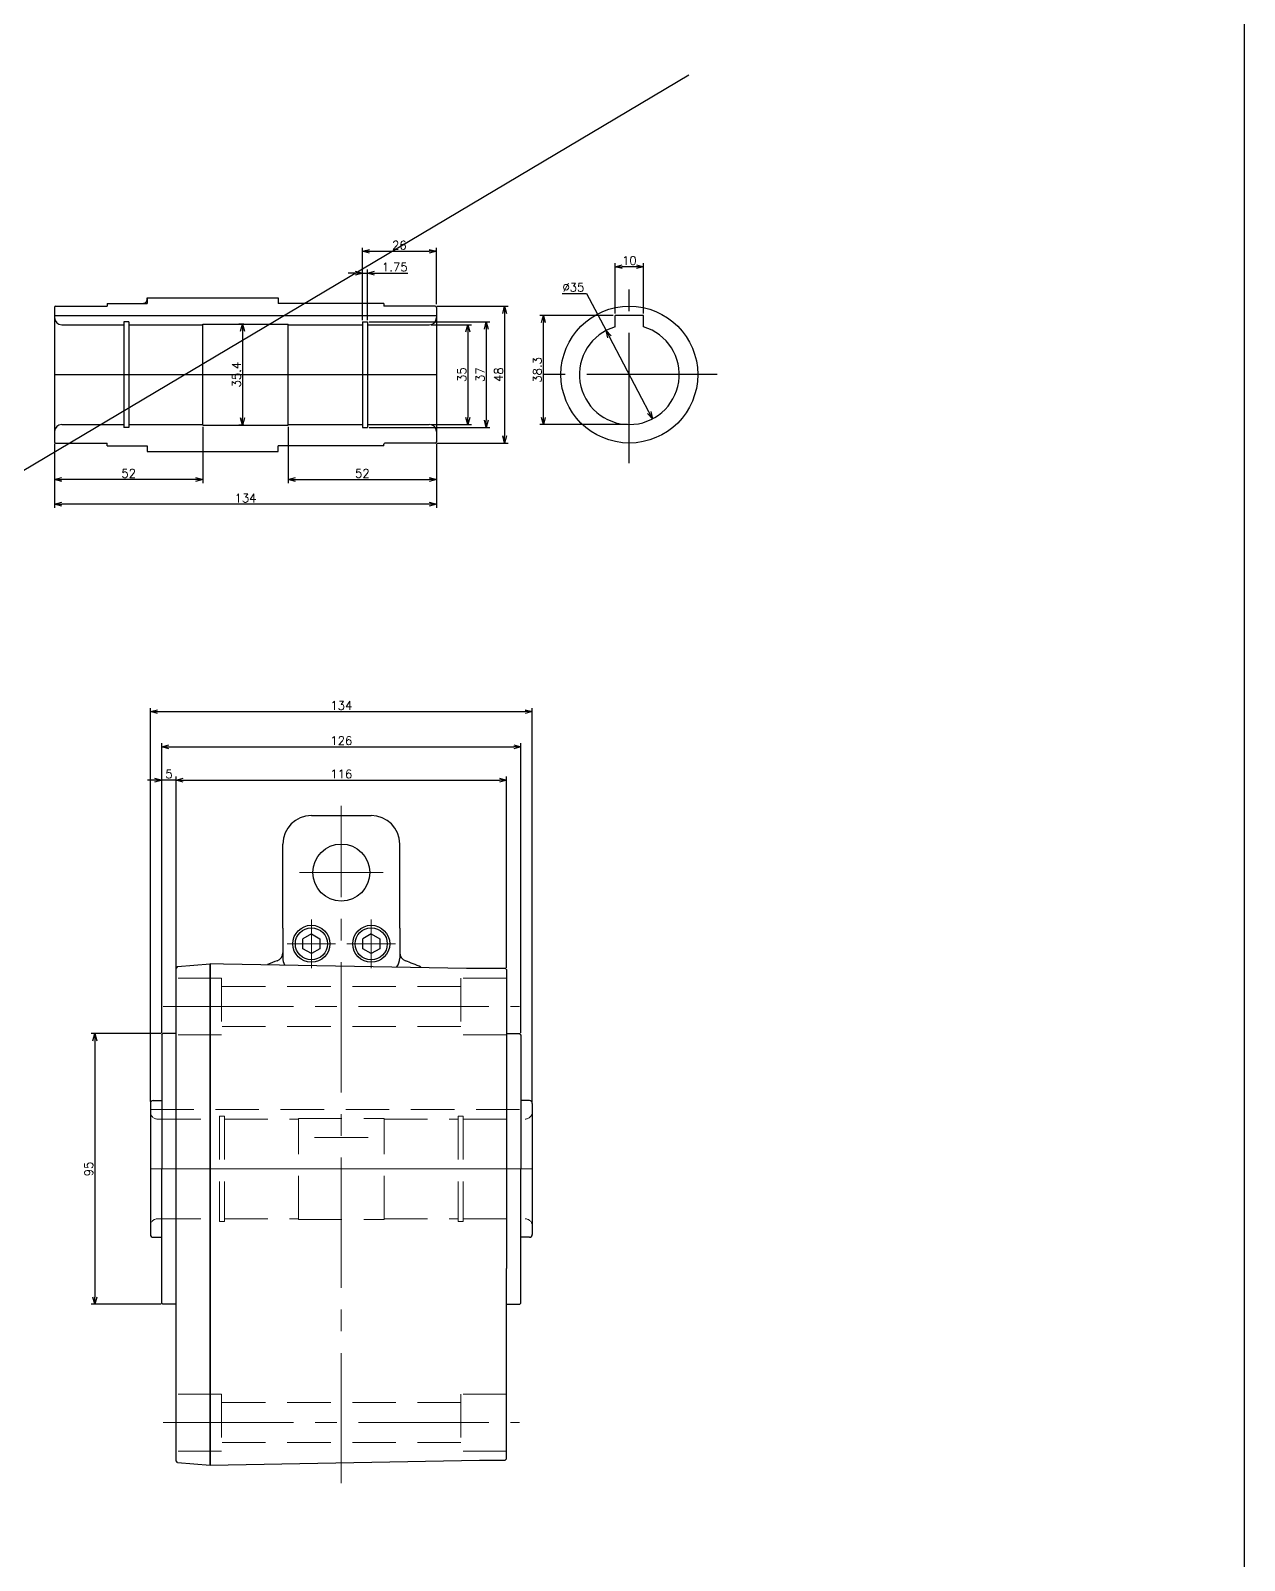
# Model space of a CAD drawing. Header units: millimetres. Extents: x 0 to 38884, y -3675 to 8056.
# Drawn here: x 14457 to 14883, y 5172 to 5709 of the extents above; entities that cross this region are included whole.
import ezdxf

# ---------------------------------------------------------------- set-up
doc = ezdxf.new("R2010")
doc.units = ezdxf.units.MM
doc.header["$LTSCALE"] = 2.4
doc.header["$PDMODE"] = 99
doc.header["$PDSIZE"] = 1
doc.linetypes.add('CENTER2', pattern=[28.575, 19.05, -3.175, 3.175, -3.175])
doc.linetypes.add('HIDDEN', pattern=[9.525, 6.35, -3.175])
for name, color, linetype, lineweight in [('04_HIDDEN', 2, 'HIDDEN', 13), ('05_CENTER', 4, 'CENTER2', 13), ('08_DIM', 3, 'Continuous', 13)]:
    doc.layers.add(name, color=color, linetype=linetype, lineweight=lineweight)
doc.layers.add('10_DRAFT', color=8, linetype='Continuous', lineweight=0, plot=False)
doc.styles.add('KSS_TXT', font='txt.shx', dxfattribs={"bigfont": 'extfont2.shx'})
doc.dimstyles.new('KSS_DIM', dxfattribs={"dimscale": 2, "dimtxt": 3, "dimasz": 2.5, "dimexe": 1.25, "dimexo": 0.625, "dimtad": 1, "dimdsep": 46, "dimtxsty": 'KSS_TXT', "dimblk": 'OPEN30', "dimcen": 0, "dimazin": 2, "dimtfac": 0.75, "dimtmove": 0, "dimatfit": 3, "dimldrblk": 'OPEN30', "dimfxl": 1.25, "dimtolj": 1, "dimarcsym": 0})
doc.dimstyles.new('KSS_DIM$3', dxfattribs={"dimscale": 2, "dimtxt": 3, "dimasz": 2.5, "dimexe": 1.25, "dimexo": 0.625, "dimtad": 1, "dimtih": 1, "dimtoh": 1, "dimdsep": 46, "dimtxsty": 'KSS_TXT', "dimblk": 'OPEN30', "dimcen": 0, "dimazin": 2, "dimtfac": 0.75, "dimtofl": 0, "dimtmove": 0, "dimatfit": 3, "dimldrblk": 'OPEN30', "dimfxl": 1.25, "dimtolj": 1, "dimarcsym": 0})

# ---------------------------------------------------------------- blocks, each defined once
blk = doc.blocks.new('GM-SHYPF-RH 0.75kW、1／5～1／60、200V、60Hzc_1')
at = {"color": 0}
for p, q in [((47.5, 124), (68.5, 124)), ((37.5, 84.5), (37.5, 114)), ((78.5, 84.5), (78.5, 114)), ((37.5, 84.5), (37.5, 74)), ((47.5, 82.46), (44.5, 80.73)), ((44.5, 77.27), (44.5, 80.73)), ((47.5, 82.46), (50.5, 80.73)), ((50.5, 80.73), (50.5, 77.27)), ((68.5, 82.46), (65.5, 80.73)), ((65.5, 77.27), (65.5, 80.73)), ((68.5, 82.46), (71.5, 80.73)), ((71.5, 80.73), (71.5, 77.27)), ((78.5, 84.5), (78.5, 74)), ((47.5, 75.54), (44.5, 77.27)), ((50.5, 77.27), (47.5, 75.54)), ((68.5, 75.54), (65.5, 77.27)), ((71.5, 77.27), (68.5, 75.54)), ((0.5, 71), (0, 70.46)), ((0, 47.5), (0, 70.46)), ((0, 47.5), (0, 69.92)), ((0.5, 71), (12, 71.96)), ((12, 72.08), (16.61, 72)), ((12, 72.08), (12, 68.57)), ((12, -103.96), (12, 72)), ((16.61, 72), (101.99, 70.5)), ((101.99, 70.5), (106.5, 70.43)), ((106.5, 70.43), (115.5, 70.43)), ((115.5, 70.43), (116, 69.93)), ((116, 69.93), (116, 56.96)), ((12, 68.57), (12, -46.57)), ((116, 56.96), (116, -34.96)), ((-5, 47.1), (-4.6, 47.5)), ((-5, 47.1), (-5, 0)), ((0, 47.5), (-4.6, 47.5)), ((0, -102.46), (0, 47.5)), ((116, 47.5), (120.6, 47.5)), ((121, 47.1), (120.6, 47.5)), ((121, 47.1), (121, 0)), ((-9, 23), (-9, 0)), ((-8, 24), (-5, 24)), ((124, 24), (121, 24)), ((125, 23), (125, 0)), ((-9, 0), (-9, -23)), ((-5, -47.1), (-5, 0)), ((121, -47.1), (121, 0)), ((125, 0), (125, -23)), ((-8, -24), (-5, -24)), ((124, -24), (121, -24)), ((116, -101.76), (116, -34.96)), ((-5, -47.1), (-4.6, -47.5)), ((0, -47.5), (-4.6, -47.5)), ((12, -46.57), (12, -103.92)), ((116, -47.5), (120.6, -47.5)), ((121, -47.1), (120.6, -47.5)), ((115.5, -102.26), (116, -101.76)), ((0.5, -103), (0, -102.46)), ((0.5, -103), (12, -103.96)), ((12, -103.92), (106.5, -102.26)), ((106.5, -102.26), (115.5, -102.26))]:
    blk.add_line(p, q, dxfattribs=at)
for centre, radius in [((58, 104), 10), ((47.5, 79), 6.5), ((47.5, 79), 5.63), ((68.5, 79), 6.5), ((68.5, 79), 5.63)]:
    blk.add_circle(centre, radius, dxfattribs=at)
for centre, radius, start, end in [((47.5, 114), 10, 90, 180), ((68.5, 114), 10, 0, 90), ((34.5, 75.87), 3, 289.9122, 0), ((81.5, 75.87), 3, 180, 250.0878), ((58, 11), 66, 109.9122, 113.0512), ((42.5, 74), 5, 180, 208.3471), ((73.5, 74), 5, 322.1939, 0), ((58, 11), 66, 64.9371, 70.0878), ((-8, 23), 1, 90, 180), ((124, 23), 1, 0, 90), ((-8, -23), 1, 180, 270), ((124, -23), 1, 270, 0)]:
    blk.add_arc(centre, radius, start, end, dxfattribs=at)
at = {"layer": '04_HIDDEN', "color": 0}
for p, q in [((16, 67), (0, 67)), ((16, 67), (16, 47)), ((116, 67), (100, 67)), ((100, 67), (100, 47)), ((100, 64), (16, 64)), ((100, 50), (16, 50)), ((16, 47), (0, 47)), ((116, 47), (100, 47)), ((-9, 20.8), (125, 20.8)), ((-6.5, 17.5), (15.25, 17.5)), ((15.25, 18.5), (15.25, -18.5)), ((17, 18.5), (15.25, 18.5)), ((17, 18.5), (17, -18.5)), ((17, 17.5), (43, 17.5)), ((43, 17.7), (73, 17.7)), ((43, -17.7), (43, 17.7)), ((73, -17.7), (73, 17.7)), ((73, 17.5), (99, 17.5)), ((99, 18.5), (99, -18.5)), ((99, 18.5), (100.75, 18.5)), ((100.75, 18.5), (100.75, -18.5)), ((100.75, 17.5), (122.5, 17.5)), ((-6.5, -17.5), (15.25, -17.5)), ((17, -18.5), (15.25, -18.5)), ((17, -17.5), (43, -17.5)), ((43, -17.7), (73, -17.7)), ((73, -17.5), (99, -17.5)), ((99, -18.5), (100.75, -18.5)), ((100.75, -17.5), (122.5, -17.5)), ((16, -79), (0, -79)), ((16, -79), (16, -99)), ((116, -79), (100, -79)), ((100, -79), (100, -99)), ((100, -82), (16, -82)), ((100, -96), (16, -96)), ((16, -99), (0, -99)), ((116, -99), (100, -99))]:
    blk.add_line(p, q, dxfattribs=at)
for centre, start, end in [((-6.5, 20), 180, 270), ((122.5, 20), 270, 0), ((-6.5, -20), 90, 180), ((122.5, -20), 0, 90)]:
    blk.add_arc(centre, 2.5, start, end, dxfattribs=at)
at = {"layer": '05_CENTER', "color": 0}
for p, q in [((58, -110.32), (58, 127.46)), ((43.29, 104), (72.71, 104)), ((47.5, 70.49), (47.5, 87.51)), ((68.5, 70.49), (68.5, 87.51)), ((38.99, 79), (56.01, 79)), ((77.01, 79), (59.99, 79)), ((-4.54, 57), (120.54, 57)), ((-4.54, -89), (120.54, -89))]:
    blk.add_line(p, q, dxfattribs=at)
at = {"layer": '10_DRAFT'}
for p, q in [((48.57, 11), (67.43, 11)), ((-9, 0), (125, 0))]:
    blk.add_line(p, q, dxfattribs=at)
blk = doc.blocks.new('_Open30')
at = {"color": 0, "linetype": 'ByBlock', "lineweight": -2}
for p, q in [((-1, 0.27), (0, 0)), ((0, 0), (-1, -0.27)), ((0, 0), (-1, 0))]:
    blk.add_line(p, q, dxfattribs=at)
blk = doc.blocks.new('*D545')
at = {"layer": '08_DIM', "color": 0, "lineweight": -2, "transparency": 16777216}
for p, q in [((14500.96, 5446.33), (14498.46, 5446.33)), ((14503.46, 5357.6), (14503.46, 5447.58)), ((14508.46, 5446.33), (14503.46, 5446.33)), ((14508.46, 5380.42), (14508.46, 5447.58)), ((14510.96, 5446.33), (14513.46, 5446.33))]:
    blk.add_line(p, q, dxfattribs=at)
at = {"layer": 'Defpoints', "color": 0, "transparency": 16777216}
for p in [(14503.46, 5446.33), (14508.46, 5379.79), (14503.46, 5356.98)]:
    blk.add_point(p, dxfattribs=at)
at = {"layer": '08_DIM', "color": 0, "lineweight": -2, "transparency": 16777216, "xscale": 2.5, "yscale": 2.5, "zscale": 2.5}
blk.add_blockref('_Open30', (14503.46, 5446.33), dxfattribs=at)
at = {"layer": '08_DIM', "color": 0, "lineweight": -2, "transparency": 16777216, "xscale": 2.5, "yscale": 2.5, "zscale": 2.5, "rotation": 180}
blk.add_blockref('_Open30', (14508.46, 5446.33), dxfattribs=at)
at = {"layer": '08_DIM', "color": 0, "transparency": 16777216, "insert": (14505.96, 5448.46), "char_height": 3, "attachment_point": 5, "style": 'KSS_TXT'}
blk.add_mtext('\\A1;5', dxfattribs=at)
blk = doc.blocks.new('*D546')
at = {"layer": '08_DIM', "color": 0, "lineweight": -2, "transparency": 16777216}
for p, q in [((14503.23, 5357.38), (14478.71, 5357.38)), ((14479.96, 5354.88), (14479.96, 5264.88)), ((14503.23, 5262.38), (14478.71, 5262.38))]:
    blk.add_line(p, q, dxfattribs=at)
at = {"layer": 'Defpoints', "color": 0, "transparency": 16777216}
for p in [(14503.86, 5357.38), (14479.96, 5262.38), (14503.86, 5262.38)]:
    blk.add_point(p, dxfattribs=at)
at = {"layer": '08_DIM', "color": 0, "lineweight": -2, "transparency": 16777216, "xscale": 2.5, "yscale": 2.5, "zscale": 2.5}
for p, rotation in [((14479.96, 5357.38), 90), ((14479.96, 5262.38), 270)]:
    blk.add_blockref('_Open30', p, dxfattribs=dict(at, rotation=rotation))
at = {"layer": '08_DIM', "color": 0, "transparency": 16777216, "insert": (14477.83, 5309.88), "char_height": 3, "attachment_point": 5, "rotation": 90, "style": 'KSS_TXT'}
blk.add_mtext('\\A1;95', dxfattribs=at)
blk = doc.blocks.new('*D547')
at = {"layer": '08_DIM', "color": 0, "lineweight": -2, "transparency": 16777216}
for p, q in [((14499.46, 5333.5), (14499.46, 5471.6)), ((14633.46, 5333.5), (14633.46, 5471.6)), ((14501.96, 5470.35), (14630.96, 5470.35))]:
    blk.add_line(p, q, dxfattribs=at)
at = {"layer": 'Defpoints', "color": 0, "transparency": 16777216}
for p in [(14633.46, 5470.35), (14499.46, 5332.88), (14633.46, 5332.88)]:
    blk.add_point(p, dxfattribs=at)
at = {"layer": '08_DIM', "color": 0, "lineweight": -2, "transparency": 16777216, "xscale": 2.5, "yscale": 2.5, "zscale": 2.5, "rotation": 180}
blk.add_blockref('_Open30', (14499.46, 5470.35), dxfattribs=at)
at = {"layer": '08_DIM', "color": 0, "lineweight": -2, "transparency": 16777216, "xscale": 2.5, "yscale": 2.5, "zscale": 2.5}
blk.add_blockref('_Open30', (14633.46, 5470.35), dxfattribs=at)
at = {"layer": '08_DIM', "color": 0, "transparency": 16777216, "insert": (14566.46, 5472.48), "char_height": 3, "attachment_point": 5, "style": 'KSS_TXT'}
blk.add_mtext('\\A1;134', dxfattribs=at)
blk = doc.blocks.new('*D548')
at = {"layer": '08_DIM', "color": 0, "lineweight": -2, "transparency": 16777216}
for p, q in [((14503.46, 5357.6), (14503.46, 5459.28)), ((14505.96, 5458.03), (14626.96, 5458.03)), ((14629.46, 5357.6), (14629.46, 5459.28))]:
    blk.add_line(p, q, dxfattribs=at)
at = {"layer": 'Defpoints', "color": 0, "transparency": 16777216}
for p in [(14629.46, 5458.03), (14503.46, 5356.98), (14629.46, 5356.98)]:
    blk.add_point(p, dxfattribs=at)
at = {"layer": '08_DIM', "color": 0, "lineweight": -2, "transparency": 16777216, "xscale": 2.5, "yscale": 2.5, "zscale": 2.5, "rotation": 180}
blk.add_blockref('_Open30', (14503.46, 5458.03), dxfattribs=at)
at = {"layer": '08_DIM', "color": 0, "lineweight": -2, "transparency": 16777216, "xscale": 2.5, "yscale": 2.5, "zscale": 2.5}
blk.add_blockref('_Open30', (14629.46, 5458.03), dxfattribs=at)
at = {"layer": '08_DIM', "color": 0, "transparency": 16777216, "insert": (14566.46, 5460.16), "char_height": 3, "attachment_point": 5, "style": 'KSS_TXT'}
blk.add_mtext('\\A1;126', dxfattribs=at)
blk = doc.blocks.new('*D549')
at = {"layer": '08_DIM', "color": 0, "lineweight": -2, "transparency": 16777216}
for p, q in [((14508.46, 5380.42), (14508.46, 5447.58)), ((14510.96, 5446.33), (14621.96, 5446.33)), ((14624.46, 5380.42), (14624.46, 5447.58))]:
    blk.add_line(p, q, dxfattribs=at)
at = {"layer": 'Defpoints', "color": 0, "transparency": 16777216}
for p in [(14624.46, 5446.33), (14508.46, 5379.79), (14624.46, 5379.79)]:
    blk.add_point(p, dxfattribs=at)
at = {"layer": '08_DIM', "color": 0, "lineweight": -2, "transparency": 16777216, "xscale": 2.5, "yscale": 2.5, "zscale": 2.5, "rotation": 180}
blk.add_blockref('_Open30', (14508.46, 5446.33), dxfattribs=at)
at = {"layer": '08_DIM', "color": 0, "lineweight": -2, "transparency": 16777216, "xscale": 2.5, "yscale": 2.5, "zscale": 2.5}
blk.add_blockref('_Open30', (14624.46, 5446.33), dxfattribs=at)
at = {"layer": '08_DIM', "color": 0, "transparency": 16777216, "insert": (14566.46, 5448.46), "char_height": 3, "attachment_point": 5, "style": 'KSS_TXT'}
blk.add_mtext('\\A1;116', dxfattribs=at)
blk = doc.blocks.new('*D561')
at = {"layer": '08_DIM', "color": 0, "lineweight": -2, "transparency": 16777216}
for p, q in [((14465.85, 5564.38), (14465.85, 5541.92)), ((14599.85, 5564.38), (14599.85, 5541.92)), ((14597.35, 5543.17), (14468.35, 5543.17))]:
    blk.add_line(p, q, dxfattribs=at)
at = {"layer": 'Defpoints', "color": 0, "transparency": 16777216}
for p in [(14465.85, 5565.01), (14599.85, 5565.01), (14465.85, 5543.17)]:
    blk.add_point(p, dxfattribs=at)
at = {"layer": '08_DIM', "color": 0, "lineweight": -2, "transparency": 16777216, "xscale": 2.5, "yscale": 2.5, "zscale": 2.5, "rotation": 180}
blk.add_blockref('_Open30', (14465.85, 5543.17), dxfattribs=at)
at = {"layer": '08_DIM', "color": 0, "lineweight": -2, "transparency": 16777216, "xscale": 2.5, "yscale": 2.5, "zscale": 2.5}
blk.add_blockref('_Open30', (14599.85, 5543.17), dxfattribs=at)
at = {"layer": '08_DIM', "color": 0, "transparency": 16777216, "insert": (14532.85, 5545.29), "char_height": 3, "attachment_point": 5, "style": 'KSS_TXT'}
blk.add_mtext('\\A1;134', dxfattribs=at)
blk = doc.blocks.new('*D562')
at = {"layer": '08_DIM', "color": 0, "lineweight": -2, "transparency": 16777216}
for p, q in [((14643.92, 5617.13), (14652.55, 5617.13)), ((14652.55, 5617.13), (14659.4, 5604.1)), ((14675.68, 5573.12), (14660.56, 5601.89))]:
    blk.add_line(p, q, dxfattribs=at)
at = {"layer": 'Defpoints', "color": 0, "transparency": 16777216}
for p in [(14659.4, 5604.1), (14675.68, 5573.12)]:
    blk.add_point(p, dxfattribs=at)
at = {"layer": '08_DIM', "color": 0, "lineweight": -2, "transparency": 16777216, "xscale": 2.5, "yscale": 2.5, "zscale": 2.5}
for p, rotation in [((14659.4, 5604.1), 117.7174602567246), ((14675.68, 5573.12), 297.7174602567246)]:
    blk.add_blockref('_Open30', p, dxfattribs=dict(at, rotation=rotation))
at = {"layer": '08_DIM', "color": 0, "transparency": 16777216, "insert": (14647.92, 5619.26), "char_height": 3, "attachment_point": 5, "style": 'KSS_TXT'}
blk.add_mtext('\\A1;%%C35', dxfattribs=at)
blk = doc.blocks.new('*D563')
at = {"layer": '08_DIM', "color": 0, "lineweight": -2, "transparency": 16777216}
for p, q in [((14661.91, 5609.41), (14636.13, 5609.41)), ((14637.38, 5573.61), (14637.38, 5606.91)), ((14666.91, 5571.11), (14636.13, 5571.11))]:
    blk.add_line(p, q, dxfattribs=at)
at = {"layer": 'Defpoints', "color": 0, "transparency": 16777216}
for p in [(14637.38, 5609.41), (14662.54, 5609.41), (14667.54, 5571.11)]:
    blk.add_point(p, dxfattribs=at)
at = {"layer": '08_DIM', "color": 0, "lineweight": -2, "transparency": 16777216, "xscale": 2.5, "yscale": 2.5, "zscale": 2.5}
for p, rotation in [((14637.38, 5609.41), 90), ((14637.38, 5571.11), 270)]:
    blk.add_blockref('_Open30', p, dxfattribs=dict(at, rotation=rotation))
at = {"layer": '08_DIM', "color": 0, "transparency": 16777216, "insert": (14635.25, 5590.26), "char_height": 3, "attachment_point": 5, "rotation": 90, "style": 'KSS_TXT'}
blk.add_mtext('\\A1;38.3', dxfattribs=at)
blk = doc.blocks.new('*D564')
at = {"layer": '08_DIM', "color": 0, "lineweight": -2, "transparency": 16777216}
for p, q in [((14662.54, 5610.03), (14662.54, 5627.74)), ((14670.04, 5626.49), (14665.04, 5626.49)), ((14672.54, 5610.03), (14672.54, 5627.74))]:
    blk.add_line(p, q, dxfattribs=at)
at = {"layer": 'Defpoints', "color": 0, "transparency": 16777216}
for p in [(14662.54, 5626.49), (14662.54, 5609.41), (14672.54, 5609.41)]:
    blk.add_point(p, dxfattribs=at)
at = {"layer": '08_DIM', "color": 0, "lineweight": -2, "transparency": 16777216, "xscale": 2.5, "yscale": 2.5, "zscale": 2.5, "rotation": 180}
blk.add_blockref('_Open30', (14662.54, 5626.49), dxfattribs=at)
at = {"layer": '08_DIM', "color": 0, "lineweight": -2, "transparency": 16777216, "xscale": 2.5, "yscale": 2.5, "zscale": 2.5}
blk.add_blockref('_Open30', (14672.54, 5626.49), dxfattribs=at)
at = {"layer": '08_DIM', "color": 0, "transparency": 16777216, "insert": (14667.54, 5628.62), "char_height": 3, "attachment_point": 5, "style": 'KSS_TXT'}
blk.add_mtext('\\A1;10', dxfattribs=at)
blk = doc.blocks.new('*D565')
at = {"layer": '08_DIM', "color": 0, "lineweight": -2, "transparency": 16777216}
for p, q in [((14532.23, 5606.31), (14530.55, 5606.31)), ((14531.8, 5603.81), (14531.8, 5573.41)), ((14532.23, 5570.91), (14530.55, 5570.91))]:
    blk.add_line(p, q, dxfattribs=at)
at = {"layer": 'Defpoints', "color": 0, "transparency": 16777216}
for p in [(14532.85, 5606.31), (14531.8, 5570.91), (14532.85, 5570.91)]:
    blk.add_point(p, dxfattribs=at)
at = {"layer": '08_DIM', "color": 0, "lineweight": -2, "transparency": 16777216, "xscale": 2.5, "yscale": 2.5, "zscale": 2.5}
for p, rotation in [((14531.8, 5606.31), 90), ((14531.8, 5570.91), 270)]:
    blk.add_blockref('_Open30', p, dxfattribs=dict(at, rotation=rotation))
at = {"layer": '08_DIM', "color": 0, "transparency": 16777216, "insert": (14529.68, 5588.61), "char_height": 3, "attachment_point": 5, "rotation": 90, "style": 'KSS_TXT'}
blk.add_mtext('\\A1;35.4', dxfattribs=at)
blk = doc.blocks.new('*D566')
at = {"layer": '08_DIM', "color": 0, "lineweight": -2, "transparency": 16777216}
for p, q in [((14517.85, 5570.28), (14517.85, 5550.57)), ((14465.85, 5564.38), (14465.85, 5550.57)), ((14515.35, 5551.82), (14468.35, 5551.82))]:
    blk.add_line(p, q, dxfattribs=at)
at = {"layer": 'Defpoints', "color": 0, "transparency": 16777216}
for p in [(14517.85, 5570.91), (14465.85, 5565.01), (14465.85, 5551.82)]:
    blk.add_point(p, dxfattribs=at)
at = {"layer": '08_DIM', "color": 0, "lineweight": -2, "transparency": 16777216, "xscale": 2.5, "yscale": 2.5, "zscale": 2.5, "rotation": 180}
blk.add_blockref('_Open30', (14465.85, 5551.82), dxfattribs=at)
at = {"layer": '08_DIM', "color": 0, "lineweight": -2, "transparency": 16777216, "xscale": 2.5, "yscale": 2.5, "zscale": 2.5}
blk.add_blockref('_Open30', (14517.85, 5551.82), dxfattribs=at)
at = {"layer": '08_DIM', "color": 0, "transparency": 16777216, "insert": (14491.85, 5553.95), "char_height": 3, "attachment_point": 5, "style": 'KSS_TXT'}
blk.add_mtext('\\A1;52', dxfattribs=at)
blk = doc.blocks.new('*D567')
at = {"layer": '08_DIM', "color": 0, "lineweight": -2, "transparency": 16777216}
for p, q in [((14547.85, 5570.28), (14547.85, 5550.57)), ((14599.85, 5564.38), (14599.85, 5550.57)), ((14550.35, 5551.82), (14597.35, 5551.82))]:
    blk.add_line(p, q, dxfattribs=at)
at = {"layer": 'Defpoints', "color": 0, "transparency": 16777216}
for p in [(14547.85, 5570.91), (14599.85, 5565.01), (14599.85, 5551.82)]:
    blk.add_point(p, dxfattribs=at)
at = {"layer": '08_DIM', "color": 0, "lineweight": -2, "transparency": 16777216, "xscale": 2.5, "yscale": 2.5, "zscale": 2.5, "rotation": 180}
blk.add_blockref('_Open30', (14547.85, 5551.82), dxfattribs=at)
at = {"layer": '08_DIM', "color": 0, "lineweight": -2, "transparency": 16777216, "xscale": 2.5, "yscale": 2.5, "zscale": 2.5}
blk.add_blockref('_Open30', (14599.85, 5551.82), dxfattribs=at)
at = {"layer": '08_DIM', "color": 0, "transparency": 16777216, "insert": (14573.85, 5553.95), "char_height": 3, "attachment_point": 5, "style": 'KSS_TXT'}
blk.add_mtext('\\A1;52', dxfattribs=at)
blk = doc.blocks.new('*D568')
at = {"layer": '08_DIM', "color": 0, "lineweight": -2, "transparency": 16777216}
for p, q in [((14576.23, 5607.11), (14618.6, 5607.11)), ((14617.35, 5604.61), (14617.35, 5572.61)), ((14576.23, 5570.11), (14618.6, 5570.11))]:
    blk.add_line(p, q, dxfattribs=at)
at = {"layer": 'Defpoints', "color": 0, "transparency": 16777216}
for p in [(14575.6, 5607.11), (14575.6, 5570.11), (14617.35, 5570.11)]:
    blk.add_point(p, dxfattribs=at)
at = {"layer": '08_DIM', "color": 0, "lineweight": -2, "transparency": 16777216, "xscale": 2.5, "yscale": 2.5, "zscale": 2.5}
for p, rotation in [((14617.35, 5607.11), 90), ((14617.35, 5570.11), 270)]:
    blk.add_blockref('_Open30', p, dxfattribs=dict(at, rotation=rotation))
at = {"layer": '08_DIM', "color": 0, "transparency": 16777216, "insert": (14615.22, 5588.61), "char_height": 3, "attachment_point": 5, "rotation": 90, "style": 'KSS_TXT'}
blk.add_mtext('\\A1;37', dxfattribs=at)
blk = doc.blocks.new('*D569')
at = {"layer": '08_DIM', "color": 0, "lineweight": -2, "transparency": 16777216}
for p, q in [((14573.85, 5607.73), (14573.85, 5633.15)), ((14576.35, 5631.9), (14597.35, 5631.9)), ((14599.85, 5613.33), (14599.85, 5633.15))]:
    blk.add_line(p, q, dxfattribs=at)
at = {"layer": 'Defpoints', "color": 0, "transparency": 16777216}
for p in [(14599.85, 5631.9), (14599.85, 5612.71), (14573.85, 5607.11)]:
    blk.add_point(p, dxfattribs=at)
at = {"layer": '08_DIM', "color": 0, "lineweight": -2, "transparency": 16777216, "xscale": 2.5, "yscale": 2.5, "zscale": 2.5, "rotation": 180}
blk.add_blockref('_Open30', (14573.85, 5631.9), dxfattribs=at)
at = {"layer": '08_DIM', "color": 0, "lineweight": -2, "transparency": 16777216, "xscale": 2.5, "yscale": 2.5, "zscale": 2.5}
blk.add_blockref('_Open30', (14599.85, 5631.9), dxfattribs=at)
at = {"layer": '08_DIM', "color": 0, "transparency": 16777216, "insert": (14586.85, 5634.03), "char_height": 3, "attachment_point": 5, "style": 'KSS_TXT'}
blk.add_mtext('\\A1;26', dxfattribs=at)
blk = doc.blocks.new('*D570')
at = {"layer": '08_DIM', "color": 0, "lineweight": -2, "transparency": 16777216}
for p, q in [((14571.35, 5624.24), (14568.85, 5624.24)), ((14573.85, 5607.73), (14573.85, 5625.49)), ((14573.85, 5624.24), (14575.6, 5624.24)), ((14575.6, 5607.73), (14575.6, 5625.49)), ((14578.1, 5624.24), (14589.85, 5624.24))]:
    blk.add_line(p, q, dxfattribs=at)
at = {"layer": 'Defpoints', "color": 0, "transparency": 16777216}
for p in [(14575.6, 5624.24), (14573.85, 5607.11), (14575.6, 5607.11)]:
    blk.add_point(p, dxfattribs=at)
at = {"layer": '08_DIM', "color": 0, "lineweight": -2, "transparency": 16777216, "xscale": 2.5, "yscale": 2.5, "zscale": 2.5}
blk.add_blockref('_Open30', (14573.85, 5624.24), dxfattribs=at)
at = {"layer": '08_DIM', "color": 0, "lineweight": -2, "transparency": 16777216, "xscale": 2.5, "yscale": 2.5, "zscale": 2.5, "rotation": 180}
blk.add_blockref('_Open30', (14575.6, 5624.24), dxfattribs=at)
at = {"layer": '08_DIM', "color": 0, "transparency": 16777216, "insert": (14585.23, 5626.37), "char_height": 3, "attachment_point": 5, "style": 'KSS_TXT'}
blk.add_mtext('\\A1;1.75', dxfattribs=at)
blk = doc.blocks.new('*D571')
at = {"layer": '08_DIM', "color": 0, "lineweight": -2, "transparency": 16777216}
for p, q in [((14600.08, 5612.61), (14625.02, 5612.61)), ((14623.77, 5610.11), (14623.77, 5567.11)), ((14600.08, 5564.61), (14625.02, 5564.61))]:
    blk.add_line(p, q, dxfattribs=at)
at = {"layer": 'Defpoints', "color": 0, "transparency": 16777216}
for p in [(14599.45, 5612.61), (14599.45, 5564.61), (14623.77, 5564.61)]:
    blk.add_point(p, dxfattribs=at)
at = {"layer": '08_DIM', "color": 0, "lineweight": -2, "transparency": 16777216, "xscale": 2.5, "yscale": 2.5, "zscale": 2.5}
for p, rotation in [((14623.77, 5612.61), 90), ((14623.77, 5564.61), 270)]:
    blk.add_blockref('_Open30', p, dxfattribs=dict(at, rotation=rotation))
at = {"layer": '08_DIM', "color": 0, "transparency": 16777216, "insert": (14621.65, 5588.61), "char_height": 3, "attachment_point": 5, "rotation": 90, "style": 'KSS_TXT'}
blk.add_mtext('\\A1;48', dxfattribs=at)
blk = doc.blocks.new('*D572')
at = {"layer": '08_DIM', "color": 0, "lineweight": -2, "transparency": 16777216}
for p, q in [((14597.98, 5606.11), (14612.14, 5606.11)), ((14610.89, 5603.61), (14610.89, 5573.61)), ((14597.98, 5571.11), (14612.14, 5571.11))]:
    blk.add_line(p, q, dxfattribs=at)
at = {"layer": 'Defpoints', "color": 0, "transparency": 16777216}
for p in [(14597.35, 5606.11), (14597.35, 5571.11), (14610.89, 5571.11)]:
    blk.add_point(p, dxfattribs=at)
at = {"layer": '08_DIM', "color": 0, "lineweight": -2, "transparency": 16777216, "xscale": 2.5, "yscale": 2.5, "zscale": 2.5}
for p, rotation in [((14610.89, 5606.11), 90), ((14610.89, 5571.11), 270)]:
    blk.add_blockref('_Open30', p, dxfattribs=dict(at, rotation=rotation))
at = {"layer": '08_DIM', "color": 0, "transparency": 16777216, "insert": (14608.76, 5588.61), "char_height": 3, "attachment_point": 5, "rotation": 90, "style": 'KSS_TXT'}
blk.add_mtext('\\A1;35', dxfattribs=at)

msp = doc.modelspace()

# ---------------------------------------------------------------- linework, layer by layer
at = {"color": 3}
msp.add_line((14688.4127, 5693.7319), (13751.7386, 5136.8547), dxfattribs=at)
at = {"color": 0, "lineweight": -3}
for p, q in [((14498.3505, 5613.6073), (14498.3505, 5615.6073)), ((14498.3505, 5615.6073), (14544.3506, 5615.6073)), ((14498.3505, 5613.6073), (14498.3505, 5615.6073)), ((14498.3505, 5615.6073), (14498.3505, 5613.6073)), ((14544.3506, 5615.6073), (14544.3506, 5613.6073)), ((14465.8505, 5612.2073), (14465.8505, 5588.6073)), ((14466.2505, 5612.6073), (14484.3505, 5612.6073)), ((14484.3505, 5613.6073), (14484.3505, 5612.6073)), ((14484.3505, 5613.6073), (14498.3505, 5613.6073)), ((14484.3505, 5613.6073), (14484.3505, 5612.6073)), ((14484.3505, 5613.6073), (14498.3505, 5613.6073)), ((14484.3505, 5613.6073), (14498.3505, 5613.6073)), ((14484.8505, 5613.6073), (14498.3505, 5613.6073)), ((14581.3506, 5613.6073), (14544.3506, 5613.6073)), ((14580.8506, 5613.6073), (14566.8506, 5613.6073)), ((14581.3506, 5613.6073), (14568.8507, 5613.6073)), ((14581.3506, 5613.6073), (14581.3506, 5612.6073)), ((14581.3506, 5613.6073), (14581.3506, 5612.6073)), ((14599.4506, 5612.6073), (14581.3506, 5612.6073)), ((14599.8506, 5612.2073), (14599.8506, 5588.6073)), ((14465.8505, 5609.4073), (14599.8506, 5609.4073)), ((14468.3505, 5606.1073), (14490.1005, 5606.1073)), ((14491.8505, 5607.1073), (14490.1005, 5607.1073)), ((14490.1005, 5607.1073), (14490.1005, 5570.1073)), ((14491.8505, 5607.1073), (14491.8505, 5570.1073)), ((14491.8505, 5606.1073), (14517.8505, 5606.1073)), ((14517.8505, 5570.9073), (14517.8505, 5606.3073)), ((14517.8505, 5606.3073), (14547.8506, 5606.3073)), ((14547.8506, 5570.9073), (14547.8506, 5606.3073)), ((14547.8506, 5606.1073), (14573.8506, 5606.1073)), ((14573.8506, 5607.1073), (14575.6006, 5607.1073)), ((14573.8506, 5607.1073), (14573.8506, 5570.1073)), ((14575.6006, 5607.1073), (14575.6006, 5570.1073)), ((14575.6006, 5606.1073), (14597.3506, 5606.1073)), ((14662.5381, 5605.3778), (14662.5381, 5609.4073)), ((14672.5381, 5609.4073), (14662.5381, 5609.4073)), ((14672.5381, 5605.3778), (14672.5381, 5609.4073)), ((14465.8505, 5588.6073), (14465.8505, 5565.0073)), ((14599.8506, 5588.6073), (14599.8506, 5565.0073)), ((14468.3505, 5571.1073), (14490.1005, 5571.1073)), ((14491.8505, 5570.1073), (14490.1005, 5570.1073)), ((14491.8505, 5571.1073), (14517.8505, 5571.1073)), ((14517.8505, 5570.9073), (14547.8506, 5570.9073)), ((14547.8506, 5571.1073), (14573.8506, 5571.1073)), ((14573.8506, 5570.1073), (14575.6006, 5570.1073)), ((14575.6006, 5571.1073), (14597.3506, 5571.1073)), ((14466.2505, 5564.6073), (14484.3505, 5564.6073)), ((14484.3505, 5563.6073), (14484.3505, 5564.6073)), ((14484.3505, 5563.6073), (14498.3505, 5563.6073)), ((14484.3505, 5563.6073), (14498.3505, 5563.6073)), ((14484.8505, 5563.6073), (14498.3505, 5563.6073)), ((14498.3505, 5563.6073), (14498.3505, 5561.6073)), ((14498.3505, 5563.6073), (14498.3505, 5561.6073)), ((14544.3506, 5561.6073), (14544.3506, 5563.6073)), ((14581.3506, 5563.6073), (14544.3506, 5563.6073)), ((14581.3506, 5563.6073), (14567.3506, 5563.6073)), ((14581.3506, 5563.6073), (14581.3506, 5564.2073)), ((14599.4506, 5564.6073), (14581.7506, 5564.6073)), ((14498.3505, 5561.6073), (14544.3506, 5561.6073))]:
    msp.add_line(p, q, dxfattribs=at)
at = {"color": 3}
msp.add_lwpolyline([(11025.8788, 3129.3019), (14883.3848, 3129.3019), (14883.3848, 6326.6819), (11025.8788, 6326.6819)], close=True, dxfattribs=at)
at = {"color": 0, "lineweight": -3}
msp.add_circle((14667.5381, 5588.6073), 24, dxfattribs=at)
for centre, radius, start, end in [((14466.2505, 5612.2073), 0.4, 90, 180), ((14496.8505, 5615.1073), 1.5, 269.999945, 359.999982), ((14599.4506, 5612.2073), 0.4, 0, 90), ((14468.3505, 5608.6073), 2.5, 180, 270), ((14597.3506, 5608.6073), 2.5, 270, 0), ((14667.5381, 5588.6073), 17.5, 106.60155, 73.39845), ((14468.3505, 5568.6073), 2.5, 90, 180), ((14597.3506, 5568.6073), 2.5, 0, 90), ((14466.2505, 5565.0073), 0.4, 180, 270), ((14581.7506, 5564.2073), 0.4, 90, 179.99993), ((14599.4506, 5565.0073), 0.4, 270, 0)]:
    msp.add_arc(centre, radius, start, end, dxfattribs=at)
at = {"layer": '05_CENTER', "color": 0, "lineweight": -3}
for p, q in [((14667.5381, 5557.5592), (14667.5381, 5619.6554)), ((14698.3613, 5588.6073), (14636.715, 5588.6073))]:
    msp.add_line(p, q, dxfattribs=at)
at = {"layer": '10_DRAFT', "lineweight": -3}
msp.add_line((14465.8505, 5588.6073), (14599.8506, 5588.6073), dxfattribs=at)

# ---------------------------------------------------------------- block references
at = {"color": 4}
msp.add_blockref('GM-SHYPF-RH 0.75kW、1／5～1／60、200V、60Hzc_1', (14508.46, 5309.8769), dxfattribs=at)

# ---------------------------------------------------------------- dimensions: what is measured, and where the dimension line sits
at = {"layer": '08_DIM'}
for base, p1, p2, picture, middle in [((14599.8506, 5631.9036), (14573.8506, 5607.1073), (14599.8506, 5612.7073), '*D569', (14586.8506, 5634.0286)), ((14575.6006, 5624.2448), (14573.8506, 5607.1073), (14575.6006, 5607.1073), '*D570', (14585.2256, 5626.3719)), ((14662.5381, 5626.4948), (14672.5381, 5609.4073), (14662.5381, 5609.4073), '*D564', (14667.5381, 5628.6198)), ((14465.8505, 5551.8207), (14517.8505, 5570.9073), (14465.8505, 5565.0073), '*D566', (14491.8505, 5553.9478)), ((14599.8506, 5551.8207), (14547.8506, 5570.9073), (14599.8506, 5565.0073), '*D567', (14573.8506, 5553.9478)), ((14465.8505, 5543.1681), (14599.8506, 5565.0073), (14465.8505, 5565.0073), '*D561', (14532.8506, 5545.2931)), ((14633.4596, 5470.3506), (14499.4594, 5332.8769), (14633.4596, 5332.8769), '*D547', (14566.4595, 5472.4756)), ((14629.4594, 5458.0335), (14503.4594, 5356.9769), (14629.4594, 5356.9769), '*D548', (14566.4594, 5460.1585)), ((14503.4594, 5446.3325), (14508.46, 5379.7935), (14503.4594, 5356.9769), '*D545', (14505.9597, 5448.4596)), ((14624.4594, 5446.3325), (14508.46, 5379.7935), (14624.4594, 5379.7935), '*D549', (14566.4597, 5448.4575))]:
    dim = msp.add_linear_dim(base=base, p1=p1, p2=p2, dimstyle='KSS_DIM', override={"dimscale": 1}, dxfattribs=at)
    dim.commit()
    dim.dimension.update_dxf_attribs({"geometry": picture, "text_midpoint": middle})
dim = msp.add_diameter_dim_2p(p1=(14675.6776, 5573.1154), p2=(14659.3987, 5604.0992), dimstyle='KSS_DIM$3', override={"dimscale": 1, "dimpost": '%%C<>', "dimtix": 1, "dimatfit": 2}, dxfattribs=at)
dim.commit()
dim.dimension.update_dxf_attribs({"geometry": '*D562', "text_midpoint": (14647.9249, 5617.1345), "dimtype": 163})
for base, p1, p2, picture, middle in [((14623.7702, 5564.6073), (14599.4506, 5612.6073), (14599.4506, 5564.6073), '*D571', (14621.6452, 5588.6073)), ((14531.8029, 5570.9073), (14532.8506, 5606.3073), (14532.8506, 5570.9073), '*D565', (14529.6758, 5588.6073)), ((14617.3466, 5570.1073), (14575.6006, 5607.1073), (14575.6006, 5570.1073), '*D568', (14615.2216, 5588.6073)), ((14610.8879, 5571.1073), (14597.3506, 5606.1073), (14597.3506, 5571.1073), '*D572', (14608.7608, 5588.6073)), ((14637.3788, 5609.4073), (14667.5381, 5571.1073), (14662.5381, 5609.4073), '*D563', (14635.2538, 5590.2573)), ((14479.9594, 5262.3769), (14503.8594, 5357.3769), (14503.8594, 5262.3769), '*D546', (14477.8323, 5309.8769))]:
    dim = msp.add_linear_dim(base=base, p1=p1, p2=p2, angle=90, dimstyle='KSS_DIM', override={"dimscale": 1}, dxfattribs=at)
    dim.commit()
    dim.dimension.update_dxf_attribs({"geometry": picture, "text_midpoint": middle})

doc.saveas('drawing.dxf')
